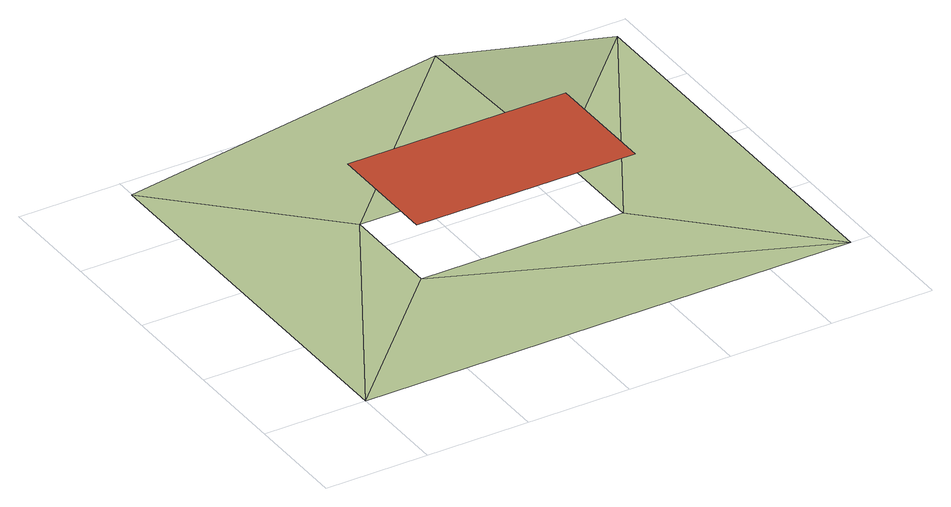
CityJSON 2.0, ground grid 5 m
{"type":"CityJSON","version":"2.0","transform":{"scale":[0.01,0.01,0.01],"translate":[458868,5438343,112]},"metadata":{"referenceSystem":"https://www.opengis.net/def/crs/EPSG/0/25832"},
"CityObjects":{
"building1":{"type":"Building","attributes":{"name":"Example Building LOD0","dateOfConstruction":"1985-01-01","Height.highReference":"highestRoofEdge","Height.lowReference":"lowestGroundPoint","Height.status":"measured","measuredHeight":5,"function":"1000","roofType":"1030","storeysAboveGround":1,"storeyHeightsAboveGround":3},"address":[{"country":"Germany","locality":"Eggenstein-Leopoldshafen","thoroughfareNumber":"1","thoroughfareName":"Hermann-von-Helmholtz-Platz","postcode":"76344"}],"geometry":[{"type":"MultiSurface","lod":"0","boundaries":[[[0,1,2,3]]],"semantics":{"surfaces":[{"type":"RoofSurface"}],"values":[0]}}]},
"terrain1":{"type":"TINRelief","attributes":{"name":"Ground","lod":0},"geometry":[{"type":"CompositeSurface","lod":"1","boundaries":[[[4,5,6]],[[7,5,4]],[[7,8,5]],[[9,8,7]],[[10,8,9]],[[10,9,11]],[[10,11,12]],[[11,4,12]],[[4,6,12]]]}]}
},
"vertices":[
[660,669,300],[1740,669,300],[1740,1231,300],[660,1231,300],
[700,1200,0],[1500,1900,200],[0,1900,0],[1700,1200,0],[2400,1900,0],[1700,700,0],[2400,0,0],[700,700,0],[0,0,0]
]}
